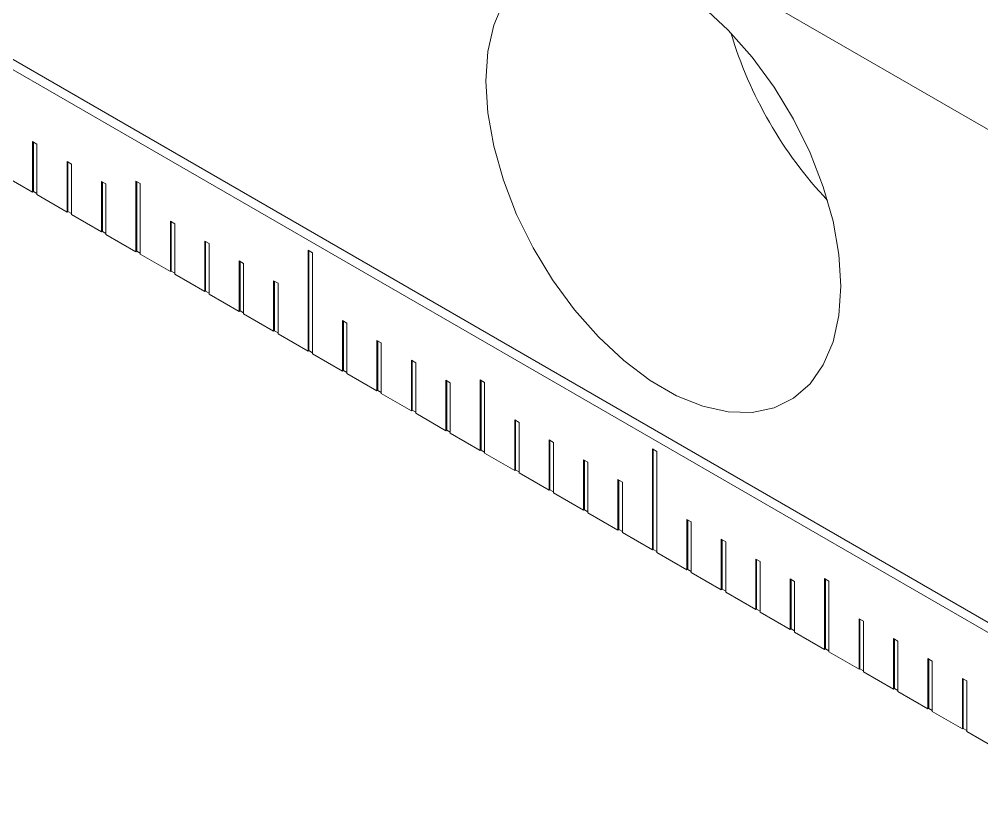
# Model space of a CAD drawing. Header units: millimetres. Extents: x 2 to 278, y 1 to 215.
# Drawn here: x 225.36 to 235.24, y 153.22 to 161.18 of the extents above; entities that cross this region are included whole.
import ezdxf

# ---------------------------------------------------------------- set-up
doc = ezdxf.new("R2010")
doc.units = ezdxf.units.MM

msp = doc.modelspace()

# ---------------------------------------------------------------- linework, layer by layer
at = {"color": 7, "linetype": 'Continuous', "lineweight": 0}
for p, q in [((161.1717, 202.8477), (267.2377, 141.6171)), ((161.1717, 197.6834), (267.2377, 136.4528)), ((161.2615, 197.7352), (267.3275, 136.5046)), ((225.496, 159.9276), (225.5409, 159.9016)), ((225.496, 159.4091), (225.496, 159.9276)), ((225.5049, 159.4142), (225.5049, 159.9224)), ((225.5409, 159.3831), (225.5409, 159.9016)), ((225.8495, 159.7235), (225.8944, 159.6975)), ((225.8495, 159.205), (225.8495, 159.7235)), ((225.8585, 159.2101), (225.8585, 159.7183)), ((225.8944, 159.179), (225.8944, 159.6975)), ((225.1873, 159.5872), (225.496, 159.4091)), ((226.2031, 159.5194), (226.248, 159.4934)), ((226.2031, 159.0009), (226.2031, 159.5194)), ((226.2121, 159.006), (226.2121, 159.5142)), ((226.5566, 159.5227), (226.6015, 159.4967)), ((226.5566, 158.7968), (226.5566, 159.5227)), ((226.5656, 158.8019), (226.5656, 159.5175)), ((225.5049, 159.4142), (225.496, 159.4091)), ((225.5049, 159.4142), (225.5409, 159.3935)), ((226.248, 158.9749), (226.248, 159.4934)), ((226.6015, 158.7708), (226.6015, 159.4967)), ((225.5409, 159.3831), (225.8495, 159.205)), ((225.8585, 159.2101), (225.8495, 159.205)), ((225.8585, 159.2101), (225.8944, 159.1894)), ((225.8944, 159.179), (226.2031, 159.0009)), ((226.9102, 159.1112), (226.9551, 159.0852)), ((226.9102, 158.5927), (226.9102, 159.1112)), ((226.9192, 158.5978), (226.9192, 159.106)), ((226.2121, 159.006), (226.2031, 159.0009)), ((226.2121, 159.006), (226.248, 158.9853)), ((226.9551, 158.5667), (226.9551, 159.0852)), ((226.248, 158.9749), (226.5566, 158.7968)), ((227.2637, 158.9071), (227.3086, 158.8811)), ((227.2637, 158.3885), (227.2637, 158.9071)), ((227.2727, 158.3937), (227.2727, 158.9019)), ((227.3086, 158.3626), (227.3086, 158.8811)), ((228.3244, 158.8132), (228.3693, 158.7873)), ((228.3244, 157.7762), (228.3244, 158.8132)), ((228.3334, 157.7814), (228.3334, 158.8081)), ((226.5656, 158.8019), (226.5566, 158.7968)), ((226.5656, 158.8019), (226.6015, 158.7812)), ((226.6015, 158.7708), (226.9102, 158.5927)), ((228.3693, 157.7503), (228.3693, 158.7873)), ((227.6173, 158.703), (227.6622, 158.677)), ((227.6173, 158.1844), (227.6173, 158.703)), ((227.6263, 158.1896), (227.6263, 158.6978)), ((227.6622, 158.1585), (227.6622, 158.677)), ((226.9192, 158.5978), (226.9102, 158.5927)), ((226.9192, 158.5978), (226.9551, 158.5771)), ((226.9551, 158.5667), (227.2637, 158.3885)), ((227.9708, 158.4988), (228.0157, 158.4729)), ((227.9708, 157.9803), (227.9708, 158.4988)), ((227.9798, 157.9855), (227.9798, 158.4937)), ((228.0157, 157.9544), (228.0157, 158.4729)), ((227.2727, 158.3937), (227.2637, 158.3885)), ((227.2727, 158.3937), (227.3086, 158.373)), ((227.3086, 158.3626), (227.6173, 158.1844)), ((227.6263, 158.1896), (227.6173, 158.1844)), ((227.6263, 158.1896), (227.6622, 158.1689)), ((227.6622, 158.1585), (227.9708, 157.9803)), ((228.6779, 158.0906), (228.7228, 158.0647)), ((228.6779, 157.5721), (228.6779, 158.0906)), ((228.6869, 157.5773), (228.6869, 158.0855)), ((228.7228, 157.5462), (228.7228, 158.0647)), ((227.9798, 157.9855), (227.9708, 157.9803)), ((227.9798, 157.9855), (228.0157, 157.9648)), ((228.0157, 157.9544), (228.3244, 157.7762)), ((229.0315, 157.8865), (229.0764, 157.8606)), ((229.0315, 157.368), (229.0315, 157.8865)), ((229.0405, 157.3732), (229.0405, 157.8814)), ((229.0764, 157.3421), (229.0764, 157.8606)), ((228.3334, 157.7814), (228.3244, 157.7762)), ((228.3334, 157.7814), (228.3693, 157.7607)), ((228.3693, 157.7503), (228.6779, 157.5721)), ((229.3851, 157.6824), (229.43, 157.6565)), ((229.3851, 157.1639), (229.3851, 157.6824)), ((229.394, 157.1691), (229.394, 157.6773)), ((229.43, 157.138), (229.43, 157.6565)), ((228.6869, 157.5773), (228.6779, 157.5721)), ((228.6869, 157.5773), (228.7228, 157.5566)), ((228.7228, 157.5462), (229.0315, 157.368)), ((229.7386, 157.4783), (229.7835, 157.4524)), ((229.7386, 156.9598), (229.7386, 157.4783)), ((229.7476, 156.965), (229.7476, 157.4732)), ((229.7835, 156.9339), (229.7835, 157.4524)), ((230.0922, 157.4816), (230.1371, 157.4557)), ((230.0922, 156.7557), (230.0922, 157.4816)), ((230.1011, 156.7609), (230.1011, 157.4765)), ((230.1371, 156.7298), (230.1371, 157.4557)), ((229.0405, 157.3732), (229.0315, 157.368)), ((229.0405, 157.3732), (229.0764, 157.3525)), ((229.0764, 157.3421), (229.3851, 157.1639)), ((229.394, 157.1691), (229.3851, 157.1639)), ((229.394, 157.1691), (229.43, 157.1484)), ((229.43, 157.138), (229.7386, 156.9598)), ((230.4457, 157.0701), (230.4906, 157.0442)), ((230.4457, 156.5516), (230.4457, 157.0701)), ((230.4547, 156.5568), (230.4547, 157.0649)), ((230.4906, 156.5257), (230.4906, 157.0442)), ((229.7476, 156.965), (229.7386, 156.9598)), ((229.7476, 156.965), (229.7835, 156.9443)), ((229.7835, 156.9339), (230.0922, 156.7557)), ((230.7993, 156.866), (230.8442, 156.8401)), ((230.7993, 156.3475), (230.7993, 156.866)), ((230.8082, 156.3527), (230.8082, 156.8608)), ((230.8442, 156.3216), (230.8442, 156.8401)), ((230.1011, 156.7609), (230.0922, 156.7557)), ((230.1011, 156.7609), (230.1371, 156.7402)), ((231.8599, 156.7722), (231.9048, 156.7463)), ((231.8599, 155.7352), (231.8599, 156.7722)), ((231.8689, 155.7404), (231.8689, 156.767)), ((231.9048, 155.7093), (231.9048, 156.7463)), ((230.1371, 156.7298), (230.4457, 156.5516)), ((231.1528, 156.6619), (231.1977, 156.636)), ((231.1528, 156.1434), (231.1528, 156.6619)), ((231.1618, 156.1486), (231.1618, 156.6567)), ((231.1977, 156.1175), (231.1977, 156.636)), ((230.4547, 156.5568), (230.4457, 156.5516)), ((230.4547, 156.5568), (230.4906, 156.5361)), ((230.4906, 156.5257), (230.7993, 156.3475)), ((231.5064, 156.4578), (231.5513, 156.4319)), ((231.5064, 155.9393), (231.5064, 156.4578)), ((231.5154, 155.9445), (231.5154, 156.4526)), ((230.8082, 156.3527), (230.7993, 156.3475)), ((230.8082, 156.3527), (230.8442, 156.332)), ((231.5513, 155.9134), (231.5513, 156.4319)), ((230.8442, 156.3216), (231.1528, 156.1434)), ((231.1618, 156.1486), (231.1528, 156.1434)), ((231.1618, 156.1486), (231.1977, 156.1279)), ((231.1977, 156.1175), (231.5064, 155.9393)), ((232.2135, 156.0496), (232.2584, 156.0237)), ((232.2135, 155.5311), (232.2135, 156.0496)), ((232.2225, 155.5363), (232.2225, 156.0444)), ((231.5154, 155.9445), (231.5064, 155.9393)), ((231.5154, 155.9445), (231.5513, 155.9238)), ((232.2584, 155.5052), (232.2584, 156.0237)), ((231.5513, 155.9134), (231.8599, 155.7352)), ((232.567, 155.8455), (232.6119, 155.8196)), ((232.567, 155.327), (232.567, 155.8455)), ((232.576, 155.3322), (232.576, 155.8403)), ((232.6119, 155.3011), (232.6119, 155.8196)), ((231.8689, 155.7404), (231.8599, 155.7352)), ((231.8689, 155.7404), (231.9048, 155.7197)), ((231.9048, 155.7093), (232.2135, 155.5311)), ((232.9206, 155.6414), (232.9655, 155.6155)), ((232.9206, 155.1229), (232.9206, 155.6414)), ((232.9296, 155.1281), (232.9296, 155.6362)), ((232.9655, 155.097), (232.9655, 155.6155)), ((232.2225, 155.5363), (232.2135, 155.5311)), ((232.2225, 155.5363), (232.2584, 155.5156)), ((232.2584, 155.5052), (232.567, 155.327)), ((233.2741, 155.4373), (233.319, 155.4114)), ((233.2741, 154.9188), (233.2741, 155.4373)), ((233.2831, 154.924), (233.2831, 155.4321)), ((233.319, 154.8929), (233.319, 155.4114)), ((233.6277, 155.4406), (233.6726, 155.4147)), ((233.6277, 154.7147), (233.6277, 155.4406)), ((233.6367, 154.7199), (233.6367, 155.4354)), ((233.6726, 154.6888), (233.6726, 155.4147)), ((232.576, 155.3322), (232.567, 155.327)), ((232.576, 155.3322), (232.6119, 155.3115)), ((232.6119, 155.3011), (232.9206, 155.1229)), ((232.9296, 155.1281), (232.9206, 155.1229)), ((232.9296, 155.1281), (232.9655, 155.1074)), ((232.9655, 155.097), (233.2741, 154.9188)), ((233.9812, 155.0291), (234.0261, 155.0032)), ((233.9812, 154.5106), (233.9812, 155.0291)), ((233.9902, 154.5158), (233.9902, 155.0239)), ((234.0261, 154.4847), (234.0261, 155.0032)), ((233.2831, 154.924), (233.2741, 154.9188)), ((233.2831, 154.924), (233.319, 154.9033)), ((233.319, 154.8929), (233.6277, 154.7147)), ((234.3348, 154.825), (234.3797, 154.7991)), ((234.3348, 154.3065), (234.3348, 154.825)), ((234.3438, 154.3117), (234.3438, 154.8198)), ((234.3797, 154.2806), (234.3797, 154.7991)), ((233.6367, 154.7199), (233.6277, 154.7147)), ((233.6367, 154.7199), (233.6726, 154.6992)), ((233.6726, 154.6888), (233.9812, 154.5106)), ((234.6884, 154.6209), (234.7333, 154.595)), ((234.6884, 154.1024), (234.6884, 154.6209)), ((234.6973, 154.1076), (234.6973, 154.6157)), ((234.7333, 154.0765), (234.7333, 154.595)), ((233.9902, 154.5158), (233.9812, 154.5106)), ((233.9902, 154.5158), (234.0261, 154.4951)), ((234.0261, 154.4847), (234.3348, 154.3065)), ((235.0419, 154.4168), (235.0868, 154.3909)), ((235.0419, 153.8983), (235.0419, 154.4168)), ((235.0509, 153.9035), (235.0509, 154.4116)), ((235.0868, 153.8724), (235.0868, 154.3909)), ((234.3438, 154.3117), (234.3348, 154.3065)), ((234.3438, 154.3117), (234.3797, 154.291)), ((234.3797, 154.2806), (234.6884, 154.1024)), ((234.6973, 154.1076), (234.6884, 154.1024)), ((234.6973, 154.1076), (234.7333, 154.0869)), ((234.7333, 154.0765), (235.0419, 153.8983)), ((235.0509, 153.9035), (235.0419, 153.8983)), ((235.0509, 153.9035), (235.0868, 153.8828)), ((235.0868, 153.8724), (235.3955, 153.6942))]:
    msp.add_line(p, q, dxfattribs=at)
at = {"color": 7, "linetype": 'Continuous', "lineweight": 0, "flags": 128}
for points in [[(230.3297, 161.3585), (230.2302, 161.1231), (230.1695, 160.8513), (230.1492, 160.5493)], [(230.1492, 160.5493), (230.1695, 160.2238), (230.2302, 159.8821), (230.3297, 159.5318), (230.466, 159.1806), (230.6358, 158.8366), (230.8356, 158.5073), (231.0607, 158.2001), (231.3062, 157.9218), (231.5665, 157.6788), (231.8359, 157.4764), (232.1084, 157.3191), (232.3778, 157.2104), (232.6382, 157.1529), (232.8837, 157.1477), (233.1088, 157.195), (233.3085, 157.2937), (233.4784, 157.4416), (233.6146, 157.6354), (233.7142, 157.8708), (233.7748, 158.1426), (233.7952, 158.4446), (233.7748, 158.7701), (233.7142, 159.1118), (233.6146, 159.4622), (233.4784, 159.8133), (233.3085, 160.1573), (233.1088, 160.4867), (232.8837, 160.7939), (232.6382, 161.0721), (232.3778, 161.3151)]]:
    msp.add_lwpolyline(points, dxfattribs=at)
at = {"color": 7, "linetype": 'Continuous', "lineweight": 0}
msp.add_arc((236.7915, 162.2791), 4.3067, 196.67908, 223.31555, dxfattribs=at)

doc.saveas('drawing.dxf')
